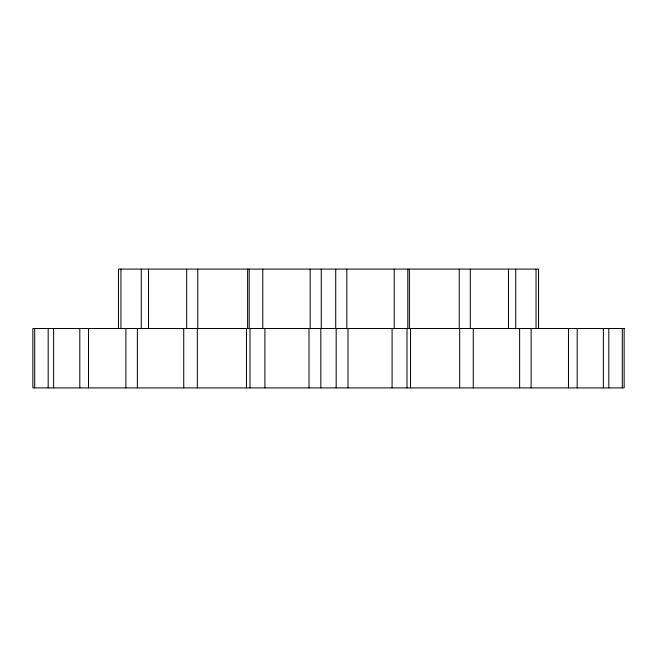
<?xml version="1.0" encoding="UTF-8"?>
<svg xmlns="http://www.w3.org/2000/svg" width="657" height="657" viewBox="0 0 657 657"><rect width="100%" height="100%" fill="white"/><g stroke="black" fill="none" stroke-linecap="round" stroke-linejoin="round"><path stroke-width="0.99" d="M622.302 328.5L622.302 387.901M608.817 328.5L608.817 387.901M603.372 328.5L603.372 387.901M577.199 328.5L577.199 387.901M568.477 328.5L568.477 387.901M538.543 328.5L538.543 269.099L118.457 269.099L118.457 328.5M536.038 269.099L536.038 328.5M531.119 328.5L531.119 387.901M519.63 328.5L519.63 387.901M515.72 269.099L515.72 328.5M508.493 269.099L508.493 328.5M473.27 328.5L473.27 387.901M470.313 269.099L470.313 328.5M459.678 328.5L459.678 387.901M459.243 269.099L459.243 328.5M410.535 328.5L410.535 387.901M409.393 269.099L409.393 328.5M407.808 269.099L407.808 328.5M407.003 328.5L407.003 387.901M394.216 269.099L394.216 328.5M392.098 328.5L392.098 387.901M347.988 328.5L347.988 387.901M346.822 269.099L346.822 328.5M336.179 328.5L336.179 387.901M335.727 269.099L335.727 328.5M321.273 269.099L321.273 328.5M320.821 328.5L320.821 387.901M310.178 269.099L310.178 328.5M309.012 328.5L309.012 387.901M264.902 328.5L264.902 387.901M262.784 269.099L262.784 328.5M249.997 328.5L249.997 387.901M249.192 269.099L249.192 328.5M247.607 269.099L247.607 328.5M246.465 328.5L246.465 387.901M197.757 269.099L197.757 328.5M197.322 328.5L197.322 387.901M186.687 269.099L186.687 328.5M183.73 328.5L183.73 387.901M148.507 269.099L148.507 328.5M141.28 269.099L141.28 328.5M137.37 328.5L137.37 387.901M125.881 328.5L125.881 387.901M120.962 269.099L120.962 328.5M88.523 328.5L88.523 387.901M79.801 328.5L79.801 387.901M53.628 328.5L53.628 387.901M48.183 328.5L48.183 387.901M34.698 328.5L34.698 387.901M624.15 328.5L32.85 328.5L32.85 387.901L624.15 387.901L624.15 328.5"/></g></svg>
